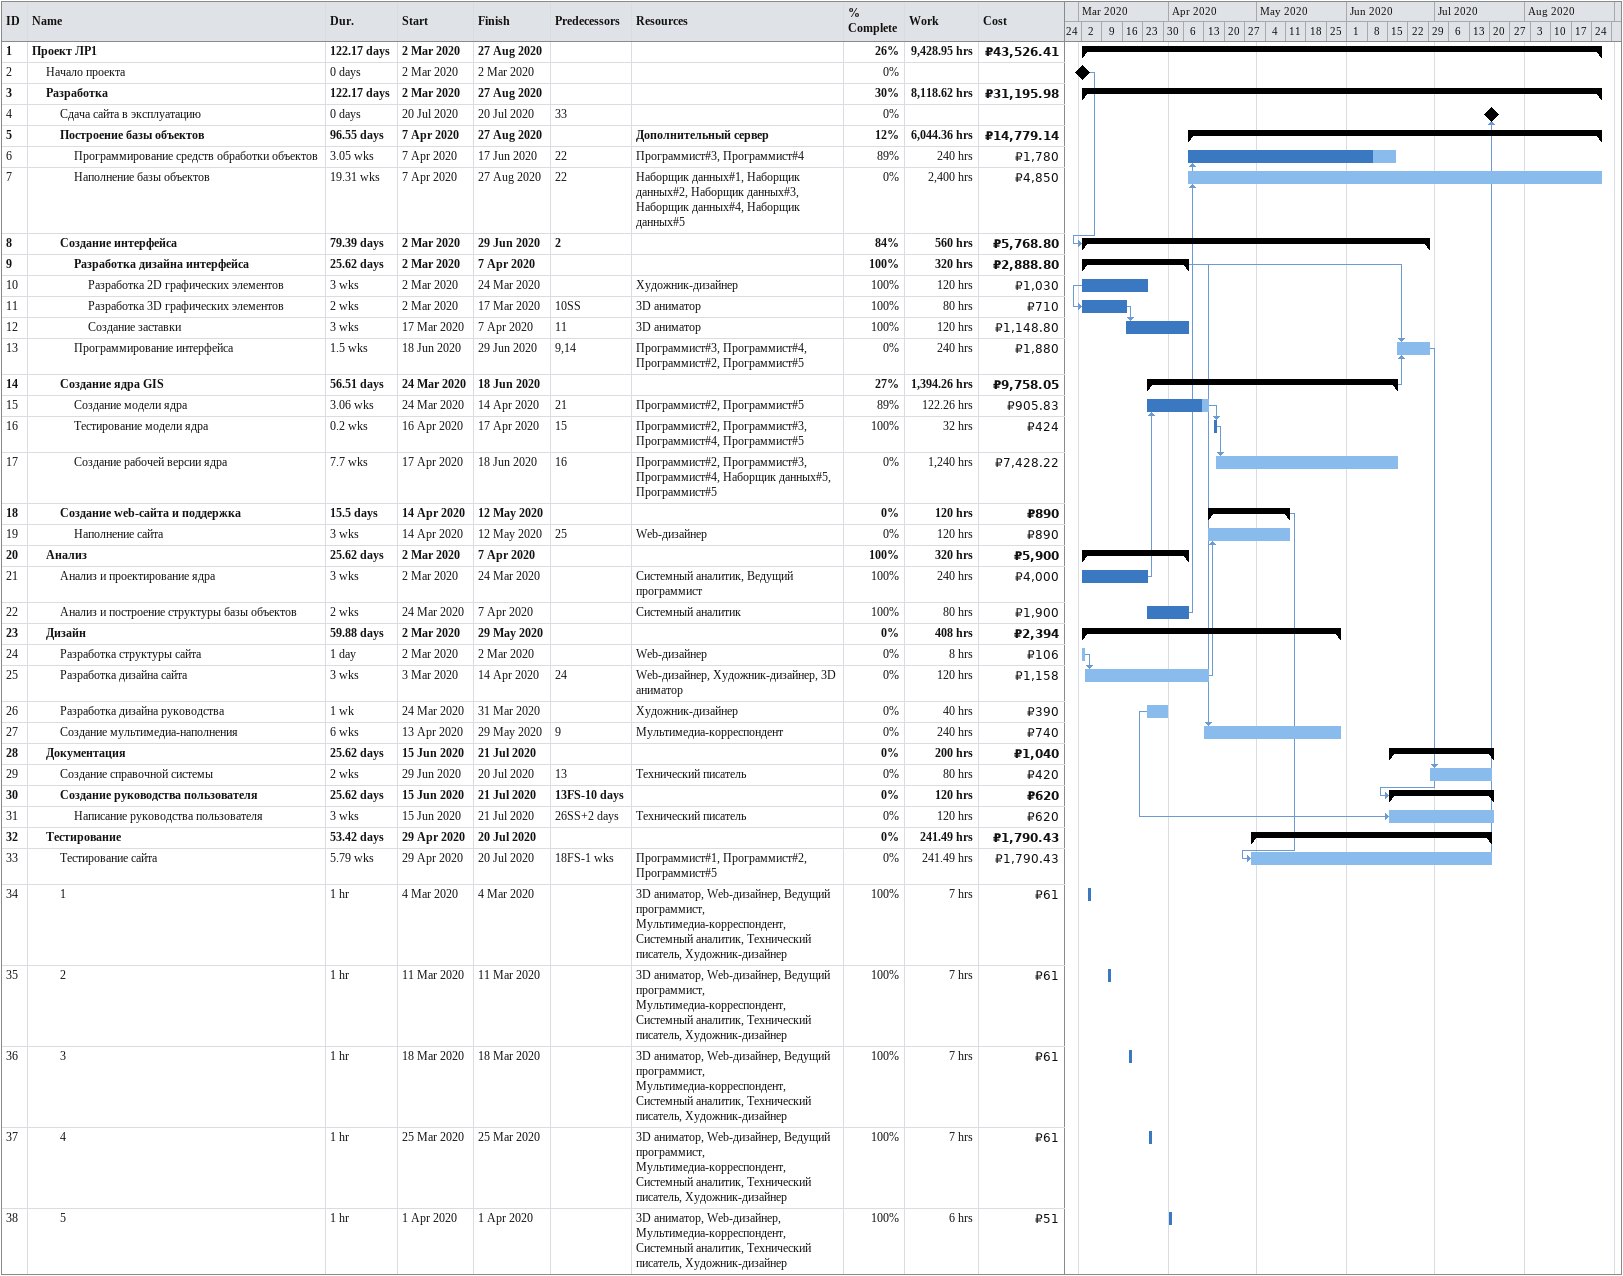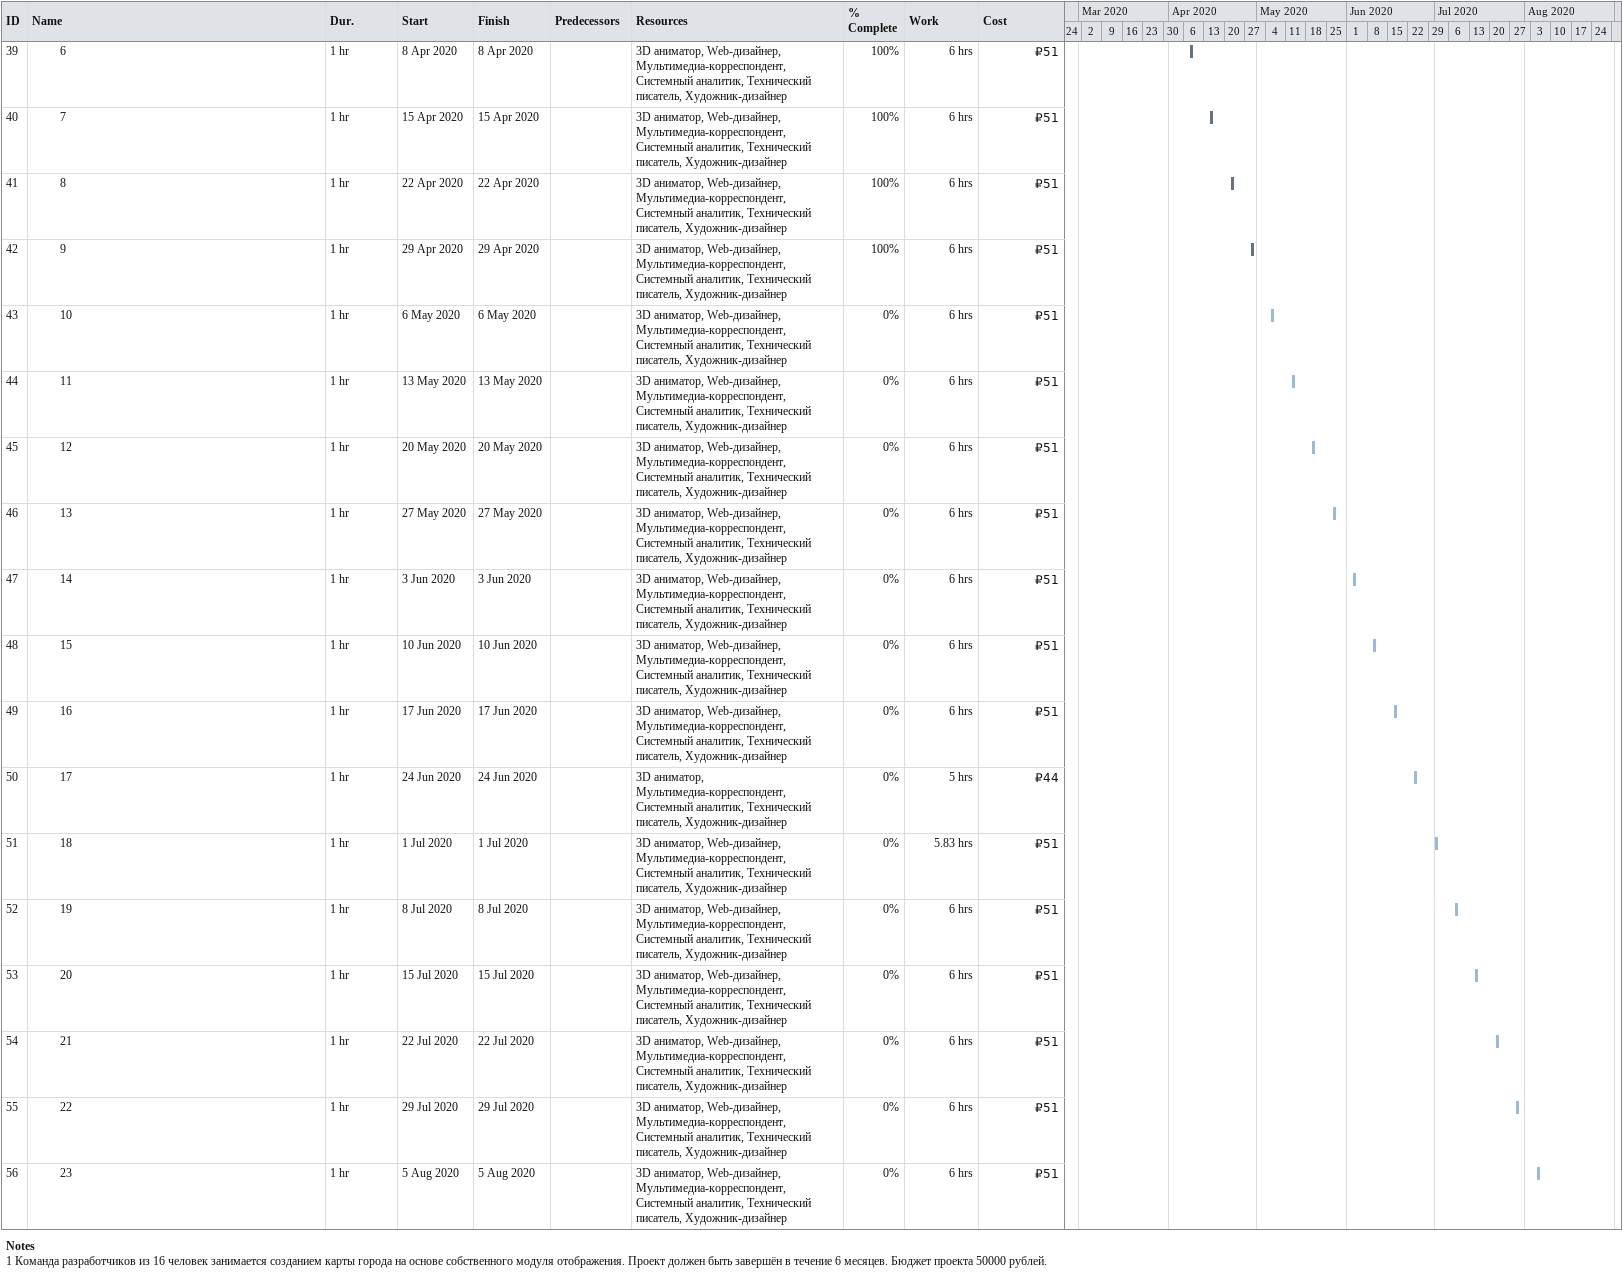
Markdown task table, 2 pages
| ID | Level | Task | Duration | Start | Finish | Predecessors | Resources | % complete | Work (h) | Cost (₽) |
|---|---|---|---|---|---|---|---|---|---|---|
| 1 | 1 | **Проект ЛР1** | 122.17d | 2020-03-02 | 2020-08-27 |  |  | 26 | 9428.95 | 43526.41 |
| 2 | 2 | Начало проекта | 0d | 2020-03-02 | 2020-03-02 |  |  | 0 |  |  |
| 3 | 2 | **Разработка** | 122.17d | 2020-03-02 | 2020-08-27 |  |  | 30 | 8118.62 | 31195.98 |
| 4 | 3 | Сдача сайта в эксплуатацию | 0d | 2020-07-20 | 2020-07-20 | 33 |  | 0 |  |  |
| 5 | 3 | **Построение базы объектов** | 96.55d | 2020-04-07 | 2020-08-27 |  | Дополнительный сервер | 12 | 6044.36 | 14779.14 |
| 6 | 4 | Программирование средств обработки объектов | 3.05w | 2020-04-07 | 2020-06-17 | 22 | Программист#3, Программист#4 | 89 | 240 | 1780 |
| 7 | 4 | Наполнение базы объектов | 19.31w | 2020-04-07 | 2020-08-27 | 22 | Наборщик данных#1, Наборщик данных#2, Наборщик данных#3, Наборщик данных#4, Наборщик данных#5 | 0 | 2400 | 4850 |
| 8 | 3 | **Создание интерфейса** | 79.39d | 2020-03-02 | 2020-06-29 | 2 |  | 84 | 560 | 5768.80 |
| 9 | 4 | **Разработка дизайна интерфейса** | 25.62d | 2020-03-02 | 2020-04-07 |  |  | 100 | 320 | 2888.80 |
| 10 | 5 | Разработка 2D графических элементов | 3w | 2020-03-02 | 2020-03-24 |  | Художник-дизайнер | 100 | 120 | 1030 |
| 11 | 5 | Разработка 3D графических элементов | 2w | 2020-03-02 | 2020-03-17 | 10SS | 3D аниматор | 100 | 80 | 710 |
| 12 | 5 | Создание заставки | 3w | 2020-03-17 | 2020-04-07 | 11 | 3D аниматор | 100 | 120 | 1148.80 |
| 13 | 4 | Программирование интерфейса | 1.5w | 2020-06-18 | 2020-06-29 | 9, 14 | Программист#3, Программист#4, Программист#2, Программист#5 | 0 | 240 | 1880 |
| 14 | 3 | **Создание ядра GIS** | 56.51d | 2020-03-24 | 2020-06-18 |  |  | 27 | 1394.26 | 9758.05 |
| 15 | 4 | Создание модели ядра | 3.06w | 2020-03-24 | 2020-04-14 | 21 | Программист#2, Программист#5 | 89 | 122.26 | 905.83 |
| 16 | 4 | Тестирование модели ядра | 0.2w | 2020-04-16 | 2020-04-17 | 15 | Программист#2, Программист#3, Программист#4, Программист#5 | 100 | 32 | 424 |
| 17 | 4 | Создание рабочей версии ядра | 7.7w | 2020-04-17 | 2020-06-18 | 16 | Программист#2, Программист#3, Программист#4, Наборщик данных#5, Программист#5 | 0 | 1240 | 7428.22 |
| 18 | 3 | **Создание web-сайта и поддержка** | 15.5d | 2020-04-14 | 2020-05-12 |  |  | 0 | 120 | 890 |
| 19 | 4 | Наполнение сайта | 3w | 2020-04-14 | 2020-05-12 | 25 | Web-дизайнер | 0 | 120 | 890 |
| 20 | 2 | **Анализ** | 25.62d | 2020-03-02 | 2020-04-07 |  |  | 100 | 320 | 5900 |
| 21 | 3 | Анализ и проектирование ядра | 3w | 2020-03-02 | 2020-03-24 |  | Системный аналитик, Ведущий программист | 100 | 240 | 4000 |
| 22 | 3 | Анализ и построение структуры базы объектов | 2w | 2020-03-24 | 2020-04-07 |  | Системный аналитик | 100 | 80 | 1900 |
| 23 | 2 | **Дизайн** | 59.88d | 2020-03-02 | 2020-05-29 |  |  | 0 | 408 | 2394 |
| 24 | 3 | Разработка структуры сайта | 1d | 2020-03-02 | 2020-03-02 |  | Web-дизайнер | 0 | 8 | 106 |
| 25 | 3 | Разработка дизайна сайта | 3w | 2020-03-03 | 2020-04-14 | 24 | Web-дизайнер, Художник-дизайнер, 3D аниматор | 0 | 120 | 1158 |
| 26 | 3 | Разработка дизайна руководства | 1w | 2020-03-24 | 2020-03-31 |  | Художник-дизайнер | 0 | 40 | 390 |
| 27 | 3 | Создание мультимедиа-наполнения | 6w | 2020-04-13 | 2020-05-29 | 9 | Мультимедиа-корреспондент | 0 | 240 | 740 |
| 28 | 2 | **Документация** | 25.62d | 2020-06-15 | 2020-07-21 |  |  | 0 | 200 | 1040 |
| 29 | 3 | Создание справочной системы | 2w | 2020-06-29 | 2020-07-20 | 13 | Технический писатель | 0 | 80 | 420 |
| 30 | 3 | **Создание руководства пользователя** | 25.62d | 2020-06-15 | 2020-07-21 | 13FS-10d |  | 0 | 120 | 620 |
| 31 | 4 | Написание руководства пользователя | 3w | 2020-06-15 | 2020-07-21 | 26SS+2d | Технический писатель | 0 | 120 | 620 |
| 32 | 2 | **Тестирование** | 53.42d | 2020-04-29 | 2020-07-20 |  |  | 0 | 241.49 | 1790.43 |
| 33 | 3 | Тестирование сайта | 5.79w | 2020-04-29 | 2020-07-20 | 18FS-1w | Программист#1, Программист#2, Программист#5 | 0 | 241.49 | 1790.43 |
| 34 | 3 | 1 | 1h | 2020-03-04 | 2020-03-04 |  | 3D аниматор, Web-дизайнер, Ведущий программист, Мультимедиа-корреспондент, Системный аналитик, Технический писатель, Художник-дизайнер | 100 | 7 | 61 |
| 35 | 3 | 2 | 1h | 2020-03-11 | 2020-03-11 |  | 3D аниматор, Web-дизайнер, Ведущий программист, Мультимедиа-корреспондент, Системный аналитик, Технический писатель, Художник-дизайнер | 100 | 7 | 61 |
| 36 | 3 | 3 | 1h | 2020-03-18 | 2020-03-18 |  | 3D аниматор, Web-дизайнер, Ведущий программист, Мультимедиа-корреспондент, Системный аналитик, Технический писатель, Художник-дизайнер | 100 | 7 | 61 |
| 37 | 3 | 4 | 1h | 2020-03-25 | 2020-03-25 |  | 3D аниматор, Web-дизайнер, Ведущий программист, Мультимедиа-корреспондент, Системный аналитик, Технический писатель, Художник-дизайнер | 100 | 7 | 61 |
| 38 | 3 | 5 | 1h | 2020-04-01 | 2020-04-01 |  | 3D аниматор, Web-дизайнер, Мультимедиа-корреспондент, Системный аналитик, Технический писатель, Художник-дизайнер | 100 | 6 | 51 |
| 39 | 3 | 6 | 1h | 2020-04-08 | 2020-04-08 |  | 3D аниматор, Web-дизайнер, Мультимедиа-корреспондент, Системный аналитик, Технический писатель, Художник-дизайнер | 100 | 6 | 51 |
| 40 | 3 | 7 | 1h | 2020-04-15 | 2020-04-15 |  | 3D аниматор, Web-дизайнер, Мультимедиа-корреспондент, Системный аналитик, Технический писатель, Художник-дизайнер | 100 | 6 | 51 |
| 41 | 3 | 8 | 1h | 2020-04-22 | 2020-04-22 |  | 3D аниматор, Web-дизайнер, Мультимедиа-корреспондент, Системный аналитик, Технический писатель, Художник-дизайнер | 100 | 6 | 51 |
| 42 | 3 | 9 | 1h | 2020-04-29 | 2020-04-29 |  | 3D аниматор, Web-дизайнер, Мультимедиа-корреспондент, Системный аналитик, Технический писатель, Художник-дизайнер | 100 | 6 | 51 |
| 43 | 3 | 10 | 1h | 2020-05-06 | 2020-05-06 |  | 3D аниматор, Web-дизайнер, Мультимедиа-корреспондент, Системный аналитик, Технический писатель, Художник-дизайнер | 0 | 6 | 51 |
| 44 | 3 | 11 | 1h | 2020-05-13 | 2020-05-13 |  | 3D аниматор, Web-дизайнер, Мультимедиа-корреспондент, Системный аналитик, Технический писатель, Художник-дизайнер | 0 | 6 | 51 |
| 45 | 3 | 12 | 1h | 2020-05-20 | 2020-05-20 |  | 3D аниматор, Web-дизайнер, Мультимедиа-корреспондент, Системный аналитик, Технический писатель, Художник-дизайнер | 0 | 6 | 51 |
| 46 | 3 | 13 | 1h | 2020-05-27 | 2020-05-27 |  | 3D аниматор, Web-дизайнер, Мультимедиа-корреспондент, Системный аналитик, Технический писатель, Художник-дизайнер | 0 | 6 | 51 |
| 47 | 3 | 14 | 1h | 2020-06-03 | 2020-06-03 |  | 3D аниматор, Web-дизайнер, Мультимедиа-корреспондент, Системный аналитик, Технический писатель, Художник-дизайнер | 0 | 6 | 51 |
| 48 | 3 | 15 | 1h | 2020-06-10 | 2020-06-10 |  | 3D аниматор, Web-дизайнер, Мультимедиа-корреспондент, Системный аналитик, Технический писатель, Художник-дизайнер | 0 | 6 | 51 |
| 49 | 3 | 16 | 1h | 2020-06-17 | 2020-06-17 |  | 3D аниматор, Web-дизайнер, Мультимедиа-корреспондент, Системный аналитик, Технический писатель, Художник-дизайнер | 0 | 6 | 51 |
| 50 | 3 | 17 | 1h | 2020-06-24 | 2020-06-24 |  | 3D аниматор, Мультимедиа-корреспондент, Системный аналитик, Технический писатель, Художник-дизайнер | 0 | 5 | 44 |
| 51 | 3 | 18 | 1h | 2020-07-01 | 2020-07-01 |  | 3D аниматор, Web-дизайнер, Мультимедиа-корреспондент, Системный аналитик, Технический писатель, Художник-дизайнер | 0 | 5.83 | 51 |
| 52 | 3 | 19 | 1h | 2020-07-08 | 2020-07-08 |  | 3D аниматор, Web-дизайнер, Мультимедиа-корреспондент, Системный аналитик, Технический писатель, Художник-дизайнер | 0 | 6 | 51 |
| 53 | 3 | 20 | 1h | 2020-07-15 | 2020-07-15 |  | 3D аниматор, Web-дизайнер, Мультимедиа-корреспондент, Системный аналитик, Технический писатель, Художник-дизайнер | 0 | 6 | 51 |
| 54 | 3 | 21 | 1h | 2020-07-22 | 2020-07-22 |  | 3D аниматор, Web-дизайнер, Мультимедиа-корреспондент, Системный аналитик, Технический писатель, Художник-дизайнер | 0 | 6 | 51 |
| 55 | 3 | 22 | 1h | 2020-07-29 | 2020-07-29 |  | 3D аниматор, Web-дизайнер, Мультимедиа-корреспондент, Системный аналитик, Технический писатель, Художник-дизайнер | 0 | 6 | 51 |
| 56 | 3 | 23 | 1h | 2020-08-05 | 2020-08-05 |  | 3D аниматор, Web-дизайнер, Мультимедиа-корреспондент, Системный аналитик, Технический писатель, Художник-дизайнер | 0 | 6 | 51 |

Notes
- 1: Команда разработчиков из 16 человек занимается созданием карты города на основе собственного модуля отображения. Проект должен быть завершён в течение 6 месяцев. Бюджет проекта 50000 рублей.
